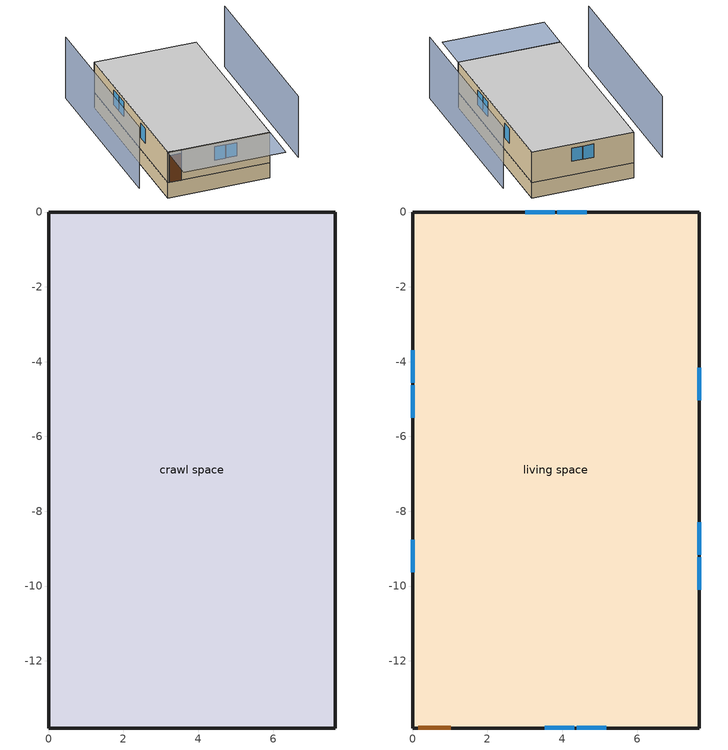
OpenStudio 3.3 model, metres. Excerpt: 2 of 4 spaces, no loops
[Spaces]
crawl space
 floor foundation (FloorFndGrndCS): 0,-13.8 0,0 7.66,0 7.66,-13.8 z-1.22
 wall foundation (WallFndGrndCS): 0,0 0,-13.8 7.66,-13.8 7.66,0 0,0 z-1.22:0
living space
 floor to crawl space (FloorCSInsFin Reversed): 0,-13.8 0,0 7.66,0 7.66,-13.8 z0
 wall outside (WallExtInsFin): 0,0 0,-13.8 0.13,-13.8 1.05,-13.8 7.66,-13.8 7.66,0 0,0 z0:2.44
 window (WindowConstruction): 3.53,-13.8 4.33,-13.8 / 4.39,-13.8 5.18,-13.8 / 4.66,0 3.86,0 / 3.8,0 3.01,0 z1.07:2.13; 0,-3.7 0,-4.57 / 0,-4.63 0,-5.5 / 0,-8.76 0,-9.63 / 7.66,-10.1 7.66,-9.23 / 7.66,-9.17 7.66,-8.3 / 7.66,-5.03 7.66,-4.16 z0.97:2.13
 door (Door): 0.15,-13.8 1.02,-13.8 z0:2.13
 ceiling adiabatic (SurfaceTypeRoofAdiabatic 1): 7.66,-13.8 7.66,0 0,0 0,-13.8 z2.44
shading: -2.13,0 -2.13,-13.8 / 9.8,-13.8 9.8,0 z0:4.88; 7.66,-5.03 7.66,-4.16 / 7.66,-9.17 7.66,-8.3 / 0,-4.63 0,-5.5 / 7.66,-10.1 7.66,-9.23 / 0,-8.76 0,-9.63 / 0,-3.7 0,-4.57 z0.97:2.13; 3.53,-13.8 4.33,-13.8 / 4.39,-13.8 5.18,-13.8 / 3.8,0 3.01,0 / 4.66,0 3.86,0 z1.07:2.13; 0,-16.84 7.66,-16.84 7.66,-13.8 0,-13.8 z2.44
[Building]
Building 1: North Axis {deg}=315; Standards Number of Stories=2; Standards Number of Above Ground Stories=2; Standards Building Type=multifamily; Standards Number of Living Units=2
[Site]
Denver-Aurora-Buckley AFB: Latitude {deg}=39.72; Longitude {deg}=-104.75; Time Zone {hr}=-7; Elevation {m}=1726; Terrain=Suburbs
[ClimateZones]
Climate Zone Institution Name 1=Building America; Climate Zone Document Year 1=0; Climate Zone Value 1=Mixed-Humid; Climate Zone Institution Name 2=ASHRAE; Climate Zone Document Name 2=ANSI/ASHRAE Standard 169; Climate Zone Document Year 2=2006; Climate Zone Institution Name 3=CEC; Climate Zone Document Name 3=California Climate Zone Descriptions; Climate Zone Document Year 3=1995
[Site:WaterMainsTemperature]
Calculation Method=Correlation; Annual Average Outdoor Air Temperature {C}=13.5949; Maximum Difference In Monthly Average Outdoor Air Temperatures {deltaC}=26.4646
[Site:GroundTemperature:Deep]
13.5949, 13.5949, 13.5949, 13.5949, 13.5949, 13.5949, 13.5949, 13.5949, 13.5949, 13.5949, 13.5949, 13.5949
[Material] Roughness=Rough
Name | Thickness {m} | Conductivity {W/m-K} | Density {kg/m3} | Specific Heat {J/kg-K} | Thermal Absorptance | Solar Absorptance | Visible Absorptance
Drywall 0.5 in. | 0.0127 | 0.160291 | 801 | 837.4 | 0.9 | 0.5 | 0.1
FloorFinStudAndAirFloor | 0.1397 | 0.557395 | 67.691 | 1210.98 | 0.9 | 0.5 | 0.9
Plywood 0.75 in. | 0.01905 | 0.115458 | 512.64 | 1214.23 | 0.82 | 0.3 | 0.3
Wood Floor | 0.015875 | 0.115458 | 544.68 | 1214.23
Floor Covering | 0.0127 | 0.0433444 | 54.468 | 1339.84 | 0.9 | 0.9
Vinyl, Light | 0.009525 | 0.089435 | 177.822 | 1046.75 | 0.9 | 0.3 | 0.3
WallSheathing | 0.0127 | 0.115458 | 512.64 | 1214.23 | 0.82 | 0.3 | 0.3
WallStudAndCavity | 0.0889 | 0.0602181 | 162.403 | 1178.92 | 0.9 | 0.3 | 0.9
WallStudAndCavity 1 | 0.0889 | 0.397942 | 83.0341 | 1211.67 | 0.82 | 0.3 | 0.3
res furniture material living space | 0.1524 | 0.115458 | 640.8 | 1214.23 | 0.9 | 0.6 | 0.1
Concrete 8.0 in. | 0.2032 | 1.803125 | 2242.8 | 837.4 | 0.9
Concrete 4.0 in. | 0.1016 | 1.803125 | 2242.8 | 837.4 | 0.9
FloorIns | 0.23495 | 0.0754732 | 106.365 | 1151.69 | 0.82 | 0.3 | 0.3
DoorMaterial | 0.04445 | 0.0612267 | 512.64 | 1214.23 | 0.82 | 0.3 | 0.3
[Construction]
SurfaceTypeRoofAdiabatic 1: Drywall 0.5 in., FloorFinStudAndAirFloor, Plywood 0.75 in., Wood Floor, Floor Covering
WallExtInsFin: Vinyl, Light, WallSheathing, WallStudAndCavity, Drywall 0.5 in.
WallIntFinUninsFin: WallStudAndCavity 1, Drywall 0.5 in.
res furniture construction living space: res furniture material living space
WallFndGrndCS: Concrete 8.0 in.
FloorFndGrndCS: Concrete 4.0 in.
FloorCSInsFin Reversed: Floor Covering, Wood Floor, Plywood 0.75 in., FloorIns
WindowConstruction: WindowMaterial
Door: DoorMaterial
[WindowMaterial:SimpleGlazingSystem]
WindowMaterial: U-Factor {W/m2-K}=4.31528; Solar Heat Gain Coefficient=0.67
[ThermalZone] Use Ideal Air Loads=No
living zone: Thermostat=living zone temperature setpoint
crawl zone: 
res ds res fur gas asys ret air zone; res ds res ac asys ret air zone: Volume {m3}=0.25
[Sizing:Zone] Zone Cooling Design Supply Air Temperature Input Method=SupplyAirTemperature; Zone Cooling Design Supply Air Temperature {C}=14; Zone Cooling Design Supply Air Temperature Difference {deltaC}=11.11; Zone Heating Design Supply Air Temperature Input Method=SupplyAirTemperature; Zone Heating Design Supply Air Temperature {C}=40; Zone Heating Design Supply Air Temperature Difference {deltaC}=11.11; Zone Cooling Design Supply Air Humidity Ratio {kg-H2O/kg-air}=0.0085; Zone Heating Design Supply Air Humidity Ratio {kg-H2O/kg-air}=0.008; Cooling Design Air Flow Method=DesignDay; Heating Design Air Flow Method=DesignDay; Account for Dedicated Outdoor Air System=No; Dedicated Outdoor Air System Control Strategy=NeutralSupplyAir; Dedicated Outdoor Air Low Setpoint Temperature for Design {C}=autosize; Dedicated Outdoor Air High Setpoint Temperature for Design {C}=autosize
crawl zone; res ds res fur gas asys ret air zone; res ds res ac asys ret air zone
[Space]
Name | Space Type | Thermal Zone | Building Unit
living space | Space Type 1 | living zone | unit 1
crawl space | Space Type 2 | crawl zone
res ds res fur gas asys ret air space |  | res ds res fur gas asys ret air zone
res ds res ac asys ret air space |  | res ds res ac asys ret air zone
[SpaceType]
Name | Standards Space Type
Space Type 1 | living
Space Type 2 | crawlspace
[BuildingUnit]
unit 1: Building Unit Type=Residential
[External:File]
schedules.csv: File=schedules.csv
[People:Definition]
res occupants|living space: Number of People Calculation Method=People; Number of People {people}=4; Fraction Radiant=0.319734; Sensible Heat Fraction=0.573; Carbon Dioxide Generation Rate {m3/s-W}=0; Enable ASHRAE 55 Comfort Warnings=No; Mean Radiant Temperature Calculation Type=ZoneAveraged
[People]
res occupants|living space: People Definition=res occupants|living space; Space or SpaceType=living space; Number of People Schedule=occupants; Activity Level Schedule=res occupants activity schedule; Multiplier=1
[InternalMass:Definition] Design Level Calculation Method=SurfaceArea
Name | Construction | Surface Area {m2}
living space Partition | WallIntFinUninsFin | 105.724
res furniture mass living space | res furniture construction living space | 42.2895
[InternalMass] Space or SpaceType=living space; Multiplier=1
Name | Internal Mass Definition
living space Partition | living space Partition
res furniture mass living space | res furniture mass living space
[Foundation:Kiva]
Foundation Kiva 1: Wall Height Above Grade {m}=0.2032; Wall Depth Below Slab {m}=0.2032
[Foundation:Kiva:Settings]
Soil Conductivity {W/m-K}=1.731; Soil Density {kg/m3}=1842.3; Soil Specific Heat {J/kg-K}=418.7; Ground Solar Absorptivity=0.9; Ground Thermal Absorptivity=0.9; Ground Surface Roughness {m}=0.03; Far-Field Width {m}=40; Deep-Ground Boundary Condition=ZeroFlux; Deep-Ground Depth {m}=40; Minimum Cell Dimension {m}=0.02; Maximum Cell Growth Coefficient=1.5; Simulation Timestep=Hourly
[SurfaceProperty:ExposedFoundationPerimeter]
Surface 7: Exposed Perimeter Calculation Method=TotalExposedPerimeter; Total Exposed Perimeter {m}=42.9178
[WaterUse:Equipment:Definition] Target Temperature Schedule=fixtures temperature schedule
Name | Peak Flow Rate {m3/s}
res shower | 2.73834e-05
res sink | 1.33371e-05
res bath | 6.15641e-05
res shower dist; res sink dist; res bath dist | 0
[WaterUse:Equipment] Space=living space
Name | Water Use Equipment Definition | Flow Rate Fraction Schedule
res shower | res shower | showers
res sink | res sink | sinks
res bath | res bath | baths
res shower dist | res shower dist | showers
res sink dist | res sink dist | sinks
res bath dist | res bath dist | baths
[OtherEquipment:Definition] Design Level Calculation Method=EquipmentLevel
Name | Design Level {W} | Fraction Latent | Fraction Radiant | Fraction Lost
res shower | 787.498 | 0.487233 | 0 | 0
res sink | 133.939 | 0.312335 | 0 | 0
res bath | 908.243 | 0 | 0 | 0
res hot water distribution | 2082.72 | 0 | 0 | 0
res ds res fur gas asys SupSLkToLvEq; res ds res fur gas asys SupLatLkToLvEq; res ds res fur gas asys SupDCnToLvEq; res ds res fur gas asys SupDCnToAhEq; res ds res fur gas asys RetDCnToPlEq; res ds res fur gas asys RetDCnToAhEquip; res ds res fur gas asys SupSLkToAhEq; res ds res fur gas asys SupLatLkToAhEq; res ds res fur gas asys RetSLkEq; res ds res fur gas asys RetLatLkEq; res ds res ac asys SupSLkToLvEq; res ds res ac asys SupLatLkToLvEq; res ds res ac asys SupDCnToLvEq; res ds res ac asys SupDCnToAhEq; res ds res ac asys RetDCnToPlEq; res ds res ac asys RetDCnToAhEquip; res ds res ac asys SupSLkToAhEq; res ds res ac asys SupLatLkToAhEq; res ds res ac asys RetSLkEq; res ds res ac asys RetLatLkEq | 0
[OtherEquipment]
Name | Other Equipment Definition | Space or SpaceType | Schedule | Fuel Type
res shower | res shower | living space | showers
res sink | res sink | living space | sinks
res bath | res bath | living space | baths
res hot water distribution | res hot water distribution | living space | showers
res ds res fur gas asys SupSLkToLvEq | res ds res fur gas asys SupSLkToLvEq | living space | Always On Discrete | None
res ds res fur gas asys SupLatLkToLvEq | res ds res fur gas asys SupLatLkToLvEq | living space | Always On Discrete | None
res ds res fur gas asys SupDCnToLvEq | res ds res fur gas asys SupDCnToLvEq | living space | Always On Discrete | None
res ds res fur gas asys SupDCnToAhEq | res ds res fur gas asys SupDCnToAhEq | crawl space | Always On Discrete | None
res ds res fur gas asys RetDCnToPlEq | res ds res fur gas asys RetDCnToPlEq | res ds res fur gas asys ret air space | Always On Discrete | None
res ds res fur gas asys RetDCnToAhEquip | res ds res fur gas asys RetDCnToAhEquip | crawl space | Always On Discrete | None
res ds res fur gas asys SupSLkToAhEq | res ds res fur gas asys SupSLkToAhEq | crawl space | Always On Discrete | None
res ds res fur gas asys SupLatLkToAhEq | res ds res fur gas asys SupLatLkToAhEq | crawl space | Always On Discrete | None
res ds res fur gas asys RetSLkEq | res ds res fur gas asys RetSLkEq | res ds res fur gas asys ret air space | Always On Discrete | None
res ds res fur gas asys RetLatLkEq | res ds res fur gas asys RetLatLkEq | res ds res fur gas asys ret air space | Always On Discrete | None
res ds res ac asys SupSLkToLvEq | res ds res ac asys SupSLkToLvEq | living space | Always On Discrete | None
res ds res ac asys SupLatLkToLvEq | res ds res ac asys SupLatLkToLvEq | living space | Always On Discrete | None
res ds res ac asys SupDCnToLvEq | res ds res ac asys SupDCnToLvEq | living space | Always On Discrete | None
res ds res ac asys SupDCnToAhEq | res ds res ac asys SupDCnToAhEq | crawl space | Always On Discrete | None
res ds res ac asys RetDCnToPlEq | res ds res ac asys RetDCnToPlEq | res ds res ac asys ret air space | Always On Discrete | None
res ds res ac asys RetDCnToAhEquip | res ds res ac asys RetDCnToAhEquip | crawl space | Always On Discrete | None
res ds res ac asys SupSLkToAhEq | res ds res ac asys SupSLkToAhEq | crawl space | Always On Discrete | None
res ds res ac asys SupLatLkToAhEq | res ds res ac asys SupLatLkToAhEq | crawl space | Always On Discrete | None
res ds res ac asys RetSLkEq | res ds res ac asys RetSLkEq | res ds res ac asys ret air space | Always On Discrete | None
res ds res ac asys RetLatLkEq | res ds res ac asys RetLatLkEq | res ds res ac asys ret air space | Always On Discrete | None
[EnergyManagementSystem:Sensor]
Name | Output Variable or Output Meter Index Key | Output Variable or Output Meter
res_shower_vol | res shower | Water Use Equipment Hot Water Volume
res_shower_mixsp | fixtures temperature schedule | Schedule Value
res_nv_pb_s |  | Site Outdoor Air Barometric Pressure
res_af_vw_s |  | Site Wind Speed
res_nv_wt_s |  | Site Outdoor Air Humidity Ratio
res_nv_1_nva_s | res nv_1 avail schedule | Schedule Value
res_nv_1_sp_s | res nv_1 temp schedule | Schedule Value
res_ds_res_fur_gas_asys_ah_mfr_s | Node 24 | System Node Mass Flow Rate
res_ds_res_fur_gas_asys_ah_vfr_s | Node 24 | System Node Current Density Volume Flow Rate
res_ds_res_fur_gas_asys_ah_tt_s | Node 24 | System Node Temperature
res_ds_res_fur_gas_asys_ra_t_s | Node 27 | System Node Temperature
res_ds_res_fur_gas_asys_ah_wt_s | Node 24 | System Node Humidity Ratio
res_ds_res_fur_gas_asys_ra_w_s | Node 27 | System Node Humidity Ratio
res_ds_res_fur_gas_asys_ah_t_s; res_ds_res_ac_asys_ah_t_s | crawl zone | Zone Air Temperature
res_ds_res_fur_gas_asys_ah_w_s; res_ds_res_ac_asys_ah_w_s | crawl zone | Zone Mean Air Humidity Ratio
res_ds_res_ac_asys_ah_mfr_s | Node 17 | System Node Mass Flow Rate
res_ds_res_ac_asys_ah_vfr_s | Node 17 | System Node Current Density Volume Flow Rate
res_ds_res_ac_asys_ah_tt_s | Node 17 | System Node Temperature
res_ds_res_ac_asys_ra_t_s | Node 20 | System Node Temperature
res_ds_res_ac_asys_ah_wt_s | Node 17 | System Node Humidity Ratio
res_ds_res_ac_asys_ra_w_s | Node 20 | System Node Humidity Ratio
res_infil_1_range_sch_s | res mv_1 range exhaust schedule | Schedule Value
res_infil_1_bath_sch_s | res mv_1 bath exhaust schedule | Schedule Value
res_infil_1_wh_sch_s | Always On Discrete | Schedule Value
[EnergyManagementSystem:Program]
res_shower_sag: If res_shower_vol > 0; Set ShowerTime=SystemTimeStep; Else; Set ShowerTime=0; EndIf; If (res_shower_vol > 0) && (res_shower_mixsp > res_shower_tout); Set ShowerSag=SystemTimeStep; Set ShowerE=res_shower_vol*4141170*(res_shower_mixsp-res_shower_tout); Else; Set ShowerSag=0; Set ShowerE=0; EndIf
res_nv_1_program: Set Tdiff = res_af_1_tin_s-res_af_1_tt_s; Set dT = (@Abs Tdiff); Set pt = (@RhFnTdbWPb res_af_1_tt_s res_nv_wt_s res_nv_pb_s); Set NVA = 3729.756882644244; Set Cs = 8.963020389461627e-05; Set Cw = 6.158219665777789e-05; Set MNV = 1.432203174297596; Set MHR = 0.0115; Set MRH = 0.7; Set temp1 = (res_nv_1_nva_s*NVA); Set SGNV = temp1*((((Cs*dT)+(Cw*(res_af_vw_s^2)))^0.5)/1000); If (res_nv_wt_s<MHR) && (pt<MRH) && (res_af_1_tin_s>res_nv_1_sp_s); Set temp2 = (res_af_1_tin_s-res_nv_1_sp_s); Set NVadj1 = temp2/(res_af_1_tin_s-res_af_1_tt_s); Set NVadj2 = (@Min NVadj1 1); Set NVadj3 = (@Max NVadj2 0); Set NVadj = SGNV*NVadj3; Set res_nv_1_flow_act = (@Min NVadj MNV); Else; Set res_nv_1_flow_act = 0; EndIf
res_ds_res_fur_gas_asys_program: Set res_ds_res_fur_gas_asys_AhMfr = res_ds_res_fur_gas_asys_ah_mfr_s; Set res_ds_res_fur_gas_asys_FanRtf = res_ds_res_fur_gas_asys_fan_rtf_s; Set res_ds_res_fur_gas_asys_AhVfr = res_ds_res_fur_gas_asys_ah_vfr_s; Set res_ds_res_fur_gas_asys_AhTt = res_ds_res_fur_gas_asys_ah_tt_s; Set res_ds_res_fur_gas_asys_AhWt = res_ds_res_fur_gas_asys_ah_wt_s; Set res_ds_res_fur_gas_asys_RaT = res_ds_res_fur_gas_asys_ra_t_s; Set res_ds_res_fur_gas_asys_RaW = res_ds_res_fur_gas_asys_ra_w_s; Set res_ds_res_fur_gas_asys_AhT = res_ds_res_fur_gas_asys_ah_t_s; Set res_ds_res_fur_gas_asys_AhW = res_ds_res_fur_gas_asys_ah_w_s; Run res_ds_res_fur_gas_asys_lk_subrout; Set res_ds_res_fur_gas_asys_SupSLkToLvEq_act = res_ds_res_fur_gas_asys_SupSLkToLv; Set res_ds_res_fur_gas_asys_SupLatLkToLvEq_act = res_ds_res_fur_gas_asys_SupLatLkToLv; Set res_ds_res_fur_gas_asys_SupDCnToLvEq_act = res_ds_res_fur_gas_asys_SupDCnToLv; Set res_ds_res_fur_gas_asys_SupDCnToAhEq_act = res_ds_res_fur_gas_asys_SupDCnToAh; Set res_ds_res_fur_gas_asys_SupSLkToAhEq_act = res_ds_res_fur_gas_asys_SupSLkToAh; Set res_ds_res_fur_gas_asys_SupLatLkToAhEq_act = res_ds_res_fur_gas_asys_SupLatLkToAh; Set res_ds_res_fur_gas_asys_RetSLkEq_act = res_ds_res_fur_gas_asys_RetSLk; Set res_ds_res_fur_gas_asys_RetLatLkEq_act = res_ds_res_fur_gas_asys_RetLatLk; Set res_ds_res_fur_gas_asys_RetDCnToPlEq_act = res_ds_res_fur_gas_asys_RetDCnToPl; Set res_ds_res_fur_gas_asys_RetDCnToAhEquip_act = res_ds_res_fur_gas_asys_RetDCnToAh; Set res_ds_res_fur_gas_asys_AhToLivMix_act = res_ds_res_fur_gas_asys_AhToLiv; Set res_ds_res_fur_gas_asys_LivToAhMix_act = res_ds_res_fur_gas_asys_LivToAh
res_ds_res_ac_asys_program: Set res_ds_res_ac_asys_AhMfr = res_ds_res_ac_asys_ah_mfr_s; Set res_ds_res_ac_asys_FanRtf = res_ds_res_ac_asys_fan_rtf_s; Set res_ds_res_ac_asys_AhVfr = res_ds_res_ac_asys_ah_vfr_s; Set res_ds_res_ac_asys_AhTt = res_ds_res_ac_asys_ah_tt_s; Set res_ds_res_ac_asys_AhWt = res_ds_res_ac_asys_ah_wt_s; Set res_ds_res_ac_asys_RaT = res_ds_res_ac_asys_ra_t_s; Set res_ds_res_ac_asys_RaW = res_ds_res_ac_asys_ra_w_s; Set res_ds_res_ac_asys_AhT = res_ds_res_ac_asys_ah_t_s; Set res_ds_res_ac_asys_AhW = res_ds_res_ac_asys_ah_w_s; Run res_ds_res_ac_asys_lk_subrout; Set res_ds_res_ac_asys_SupSLkToLvEq_act = res_ds_res_ac_asys_SupSLkToLv; Set res_ds_res_ac_asys_SupLatLkToLvEq_act = res_ds_res_ac_asys_SupLatLkToLv; Set res_ds_res_ac_asys_SupDCnToLvEq_act = res_ds_res_ac_asys_SupDCnToLv; Set res_ds_res_ac_asys_SupDCnToAhEq_act = res_ds_res_ac_asys_SupDCnToAh; Set res_ds_res_ac_asys_SupSLkToAhEq_act = res_ds_res_ac_asys_SupSLkToAh; Set res_ds_res_ac_asys_SupLatLkToAhEq_act = res_ds_res_ac_asys_SupLatLkToAh; Set res_ds_res_ac_asys_RetSLkEq_act = res_ds_res_ac_asys_RetSLk; Set res_ds_res_ac_asys_RetLatLkEq_act = res_ds_res_ac_asys_RetLatLk; Set res_ds_res_ac_asys_RetDCnToPlEq_act = res_ds_res_ac_asys_RetDCnToPl; Set res_ds_res_ac_asys_RetDCnToAhEquip_act = res_ds_res_ac_asys_RetDCnToAh; Set res_ds_res_ac_asys_AhToLivMix_act = res_ds_res_ac_asys_AhToLiv; Set res_ds_res_ac_asys_LivToAhMix_act = res_ds_res_ac_asys_LivToAh
res_infil_1_program: Set p_m = 0.14; Set p_s = 0.22; Set s_m = 270; Set s_s = 370; Set z_m = 9.99744; Set z_s = 2.4384; Set f_t = (((s_m/z_m)^p_m)*((z_s/s_s)^p_s)); Set Tdiff = res_af_1_tin_s-res_af_1_tt_s; Set dT = @Abs Tdiff; Set c = 0.1671; Set Cs = 0.0824; Set Cw = 0.1276; Set n = 0.65; Set sft = (f_t*0.7000000000000001); Set temp1 = ((c*Cw)*((sft*res_af_vw_s)^(2*n)))^2; Set Qn = (((c*Cs*(dT^n))^2)+temp1)^0.5; Set Tdiff = res_af_1_tin_s-res_af_1_tt_s; Set QWHV = res_infil_1_wh_sch_s*0.0; Set Qrange = res_infil_1_range_sch_s*0.0472; Set Qdryer = 0.0; Set Qbath = res_infil_1_bath_sch_s*0.0472; Set QductsOut = 0; Set QductsIn = 0; Set QductsOut = QductsOut+res_ds_res_fur_gas_asys_lk_ret_fan_equiv; Set QductsIn = QductsIn+res_ds_res_fur_gas_asys_lk_sup_fan_equiv; Set QductsOut = QductsOut+res_ds_res_ac_asys_lk_ret_fan_equiv; Set QductsIn = QductsIn+res_ds_res_ac_asys_lk_sup_fan_equiv; Set Qout = Qrange+Qbath+Qdryer+QductsOut; Set Qin = QWHV+QductsIn; Set faneff_wh = 1; Set res_infil_1_house_fan_act = (QWHV*300)/faneff_wh*0; Set faneff_sp = 0.4719474432000001; Set res_infil_1_range_fan_act = (Qrange*300)/faneff_sp; Set res_infil_1_bath_fan_act = (Qbath*300)/faneff_sp; Set Qfan = (@Max Qout Qin); If Qfan > 0; Set Qavg = ((Qout + Qin) / 2.0); If ((@Abs (Qout - Qavg)) / Qavg) <= 0.1; Set phi = 1; Else; Set phi = (Qn / (Qn + Qfan)); EndIf; Set Qinf_adj = phi * Qn; Else; Set Qinf_adj = Qn; EndIf; Set res_infil_1_flow_act = Qfan + Qinf_adj
[EnergyManagementSystem:ProgramCallingManager]
res shower sag: EndOfSystemTimestepAfterHVACReporting; res_shower_sag
res af_1 program calling manager: BeginTimestepBeforePredictor; res_infil_1_program; res_nv_1_program
res ds res fur gas asys program calling manager: EndOfSystemTimestepAfterHVACReporting; res_ds_res_fur_gas_asys_program
res ds res ac asys program calling manager: EndOfSystemTimestepAfterHVACReporting; res_ds_res_ac_asys_program
[EnergyManagementSystem:OutputVariable] Type of Data in Variable=Summed; Update Frequency=SystemTimestep; EMS Program or Subroutine=res_shower_sag
Name | EMS Variable | Units
Unmet Shower Energy|unit 1 | ShowerE | J
Unmet Shower Time|unit 1 | ShowerSag | hr
Shower Draw Time|unit 1 | ShowerTime | hr
[ThermostatSetpoint:DualSetpoint]
living zone temperature setpoint: Heating Setpoint Temperature Schedule=res heating setpoint; Cooling Setpoint Temperature Schedule=res cooling setpoint
[ElectricEquipment:Definition] Design Level Calculation Method=EquipmentLevel
Name | Design Level {W} | Fraction Latent | Fraction Radiant | Fraction Lost
res ceil fan | 18.0359 | 0 | 0.558 | 0
res refrig | 59.9898 | 0 | 0 | 0
res range electric | 970.147 | 0.3 | 0.24 | 0.3
res misc plug loads|living space | 261.67 | 0.021 | 0.558 | 0.049
res well pump | 104.038 | 0 | 0 | 1
res infil_1 house fan; res infil_1 range fan; res infil_1 bath fan | 0 | 0 | 0 | 1
[ElectricEquipment] Space or SpaceType=living space
Name | Electric Equipment Definition | Schedule
res ceil fan | res ceil fan | ceiling_fan
res refrig | res refrig | res refrig schedule
res range electric | res range electric | cooking_range
res misc plug loads|living space | res misc plug loads|living space | plug_loads
res well pump | res well pump | plug_loads_well_pump
res infil_1 house fan | res infil_1 house fan | Always On Discrete
res infil_1 range fan | res infil_1 range fan | Always On Discrete
res infil_1 bath fan | res infil_1 bath fan | Always On Discrete
[Lights:Definition]
res lighting interior living space: Design Level Calculation Method=LightingLevel; Lighting Level {W}=875.664; Fraction Radiant=0.6; Fraction Visible=0.2; Return Air Fraction=0
[Lights]
res lighting interior living space: Lights Definition=res lighting interior living space; Space or SpaceType=living space; Schedule=lighting_interior; Fraction Replaceable=1
[Exterior:Lights:Definition]
res lighting exterior: Design Level {W}=38.3645
[Exterior:Lights]
res lighting exterior: Exterior Lights Definition=res lighting exterior; Schedule=lighting_exterior
[SpaceInfiltration:DesignFlowRate] Schedule=Always On Discrete
Name | Space or SpaceType | Design Flow Rate Calculation Method | Air Changes per Hour {1/hr} | Constant Term Coefficient | Temperature Term Coefficient | Velocity Term Coefficient | Velocity Squared Term Coefficient | Design Flow Rate {m3/s}
res infil|crawl space | crawl space | AirChanges/Hour | 2 | 1 | 0 | 0 | 0
res nv_1 flow; res infil_1 flow | living space | Flow/Space |  |  |  |  |  | 0
[EnergyManagementSystem:Actuator]
Name | Actuated Component | Actuated Component Type | Actuated Component Control Type
res_nv_1_flow_act | res nv_1 flow | Zone Infiltration | Air Exchange Flow Rate
res_ds_res_fur_gas_asys_SupSLkToLvEq_act | res ds res fur gas asys SupSLkToLvEq | OtherEquipment | Power Level
res_ds_res_fur_gas_asys_SupLatLkToLvEq_act | res ds res fur gas asys SupLatLkToLvEq | OtherEquipment | Power Level
res_ds_res_fur_gas_asys_SupDCnToLvEq_act | res ds res fur gas asys SupDCnToLvEq | OtherEquipment | Power Level
res_ds_res_fur_gas_asys_SupDCnToAhEq_act | res ds res fur gas asys SupDCnToAhEq | OtherEquipment | Power Level
res_ds_res_fur_gas_asys_RetDCnToPlEq_act | res ds res fur gas asys RetDCnToPlEq | OtherEquipment | Power Level
res_ds_res_fur_gas_asys_RetDCnToAhEquip_act | res ds res fur gas asys RetDCnToAhEquip | OtherEquipment | Power Level
res_ds_res_fur_gas_asys_SupSLkToAhEq_act | res ds res fur gas asys SupSLkToAhEq | OtherEquipment | Power Level
res_ds_res_fur_gas_asys_SupLatLkToAhEq_act | res ds res fur gas asys SupLatLkToAhEq | OtherEquipment | Power Level
res_ds_res_fur_gas_asys_RetSLkEq_act | res ds res fur gas asys RetSLkEq | OtherEquipment | Power Level
res_ds_res_fur_gas_asys_RetLatLkEq_act | res ds res fur gas asys RetLatLkEq | OtherEquipment | Power Level
res_ds_res_fur_gas_asys_AhToLivMix_act | res ds res fur gas asys AhToLivMix | ZoneMixing | Air Exchange Flow Rate
res_ds_res_fur_gas_asys_LivToAhMix_act | res ds res fur gas asys LivToAhMix | ZoneMixing | Air Exchange Flow Rate
res_ds_res_ac_asys_SupSLkToLvEq_act | res ds res ac asys SupSLkToLvEq | OtherEquipment | Power Level
res_ds_res_ac_asys_SupLatLkToLvEq_act | res ds res ac asys SupLatLkToLvEq | OtherEquipment | Power Level
res_ds_res_ac_asys_SupDCnToLvEq_act | res ds res ac asys SupDCnToLvEq | OtherEquipment | Power Level
res_ds_res_ac_asys_SupDCnToAhEq_act | res ds res ac asys SupDCnToAhEq | OtherEquipment | Power Level
res_ds_res_ac_asys_RetDCnToPlEq_act | res ds res ac asys RetDCnToPlEq | OtherEquipment | Power Level
res_ds_res_ac_asys_RetDCnToAhEquip_act | res ds res ac asys RetDCnToAhEquip | OtherEquipment | Power Level
res_ds_res_ac_asys_SupSLkToAhEq_act | res ds res ac asys SupSLkToAhEq | OtherEquipment | Power Level
res_ds_res_ac_asys_SupLatLkToAhEq_act | res ds res ac asys SupLatLkToAhEq | OtherEquipment | Power Level
res_ds_res_ac_asys_RetSLkEq_act | res ds res ac asys RetSLkEq | OtherEquipment | Power Level
res_ds_res_ac_asys_RetLatLkEq_act | res ds res ac asys RetLatLkEq | OtherEquipment | Power Level
res_ds_res_ac_asys_AhToLivMix_act | res ds res ac asys AhToLivMix | ZoneMixing | Air Exchange Flow Rate
res_ds_res_ac_asys_LivToAhMix_act | res ds res ac asys LivToAhMix | ZoneMixing | Air Exchange Flow Rate
res_infil_1_house_fan_act | res infil_1 house fan | ElectricEquipment | Electricity Rate
res_infil_1_range_fan_act | res infil_1 range fan | ElectricEquipment | Electricity Rate
res_infil_1_bath_fan_act | res infil_1 bath fan | ElectricEquipment | Electricity Rate
res_infil_1_flow_act | res infil_1 flow | Zone Infiltration | Air Exchange Flow Rate
[AirLoopHVAC:ReturnPlenum]
Name | ThermalZone
res fur gas asys return plenum | res ds res fur gas asys ret air zone
res ac asys return plenum | res ds res ac asys ret air zone
[ZoneMixing] Schedule=Always On Continuous; Design Flow Rate Calculation Method=Flow/Zone; Design Flow Rate {m3/s}=0
Name | Zone | Source Zone
res ds res fur gas asys AhToLivMix; res ds res ac asys AhToLivMix | living zone | crawl zone
res ds res fur gas asys LivToAhMix; res ds res ac asys LivToAhMix | crawl zone | living zone
[EnergyManagementSystem:Subroutine]
res_ds_res_fur_gas_asys_lk_subrout: Set f_sup = 0.19990009990009988; Set f_ret = 0.10009990009990012; Set f_OA = 0.09980019980019976; Set oafrate = f_OA * res_ds_res_fur_gas_asys_AhVfr; Set suplkfrate = f_sup * res_ds_res_fur_gas_asys_AhVfr; Set retlkfrate = f_ret * res_ds_res_fur_gas_asys_AhVfr; Set res_ds_res_fur_gas_asys_AhToLiv = (@Abs (suplkfrate-retlkfrate-oafrate)); Set res_ds_res_fur_gas_asys_LivToAh = 0; Set res_ds_res_fur_gas_asys_lk_sup_fan_equiv = 0; Set res_ds_res_fur_gas_asys_lk_ret_fan_equiv = oafrate; If res_ds_res_fur_gas_asys_AhMfr>0; Set h_SA=(@HFnTdbW res_ds_res_fur_gas_asys_AhTt res_ds_res_fur_gas_asys_AhWt); Set h_AHZ=(@HFnTdbW res_ds_res_fur_gas_asys_AhT res_ds_res_fur_gas_asys_AhW); Set h_RA=(@HFnTdbW res_ds_res_fur_gas_asys_RaT res_ds_res_fur_gas_asys_RaW); Set h_fg=(@HfgAirFnWTdb res_ds_res_fur_gas_asys_AhWt res_ds_res_fur_gas_asys_AhTt); Set SALkQtot=f_sup*res_ds_res_fur_gas_asys_AhMfr*(h_RA-h_SA); Set temp1=h_fg*(res_ds_res_fur_gas_asys_RaW-res_ds_res_fur_gas_asys_AhWt); Set res_ds_res_fur_gas_asys_SupLatLkToLv = f_sup*res_ds_res_fur_gas_asys_AhMfr*temp1; Set res_ds_res_fur_gas_asys_SupSLkToLv = SALkQtot-res_ds_res_fur_gas_asys_SupLatLkToLv; Set eTm=(res_ds_res_fur_gas_asys_FanRtf/(res_ds_res_fur_gas_asys_AhMfr*1006.0))*95.341; Set eTm=0-eTm; Set temp4=res_ds_res_fur_gas_asys_AhT; Set tsup=temp4+((res_ds_res_fur_gas_asys_AhTt-res_ds_res_fur_gas_asys_AhT)*(@Exp eTm)); Set temp5=tsup-res_ds_res_fur_gas_asys_AhTt; Set res_ds_res_fur_gas_asys_SupDCnToLv = res_ds_res_fur_gas_asys_AhMfr*1006.0*temp5; Set res_ds_res_fur_gas_asys_SupDCnToAh = 0-res_ds_res_fur_gas_asys_SupDCnToLv; Set eTm=(res_ds_res_fur_gas_asys_FanRtf/(res_ds_res_fur_gas_asys_AhMfr*1006.0))*17.656; Set eTm=0-eTm; Set temp6=res_ds_res_fur_gas_asys_AhT; Set tret=temp6+((res_ds_res_fur_gas_asys_RaT-res_ds_res_fur_gas_asys_AhT)*(@Exp eTm)); Set temp7=tret-res_ds_res_fur_gas_asys_RaT; Set res_ds_res_fur_gas_asys_RetDCnToPl=res_ds_res_fur_gas_asys_AhMfr*1006.0*temp7; Set res_ds_res_fur_gas_asys_RetDCnToAh=0-res_ds_res_fur_gas_asys_RetDCnToPl; Set res_ds_res_fur_gas_asys_RetLatLk=0; Set temp2=(res_ds_res_fur_gas_asys_AhT-res_ds_res_fur_gas_asys_RaT); Set res_ds_res_fur_gas_asys_RetSLk=f_ret*res_ds_res_fur_gas_asys_AhMfr*1006.0*temp2; Set QtLkToAHZn=f_sup*res_ds_res_fur_gas_asys_AhMfr*(h_SA-h_AHZ); Set temp3=(res_ds_res_fur_gas_asys_AhWt-res_ds_res_fur_gas_asys_AhW); Set res_ds_res_fur_gas_asys_SupLatLkToAh=f_sup*res_ds_res_fur_gas_asys_AhMfr*h_fg; Set res_ds_res_fur_gas_asys_SupLatLkToAh=res_ds_res_fur_gas_asys_SupLatLkToAh*temp3; Set res_ds_res_fur_gas_asys_SupSLkToAh=QtLkToAHZn-res_ds_res_fur_gas_asys_SupLatLkToAh; Else; Set res_ds_res_fur_gas_asys_SupLatLkToLv=0; Set res_ds_res_fur_gas_asys_SupSLkToLv=0; Set res_ds_res_fur_gas_asys_SupDCnToLv=0; Set res_ds_res_fur_gas_asys_SupDCnToAh=0; Set res_ds_res_fur_gas_asys_RetDCnToPl=0; Set res_ds_res_fur_gas_asys_RetDCnToAh=0; Set res_ds_res_fur_gas_asys_RetLatLk=0; Set res_ds_res_fur_gas_asys_RetSLk=0; Set res_ds_res_fur_gas_asys_SupLatLkToAh=0; Set res_ds_res_fur_gas_asys_SupSLkToAh=0; EndIf
res_ds_res_ac_asys_lk_subrout: Set f_sup = 0.19990009990009988; Set f_ret = 0.10009990009990012; Set f_OA = 0.09980019980019976; Set oafrate = f_OA * res_ds_res_ac_asys_AhVfr; Set suplkfrate = f_sup * res_ds_res_ac_asys_AhVfr; Set retlkfrate = f_ret * res_ds_res_ac_asys_AhVfr; Set res_ds_res_ac_asys_AhToLiv = (@Abs (suplkfrate-retlkfrate-oafrate)); Set res_ds_res_ac_asys_LivToAh = 0; Set res_ds_res_ac_asys_lk_sup_fan_equiv = 0; Set res_ds_res_ac_asys_lk_ret_fan_equiv = oafrate; If res_ds_res_ac_asys_AhMfr>0; Set h_SA=(@HFnTdbW res_ds_res_ac_asys_AhTt res_ds_res_ac_asys_AhWt); Set h_AHZ=(@HFnTdbW res_ds_res_ac_asys_AhT res_ds_res_ac_asys_AhW); Set h_RA=(@HFnTdbW res_ds_res_ac_asys_RaT res_ds_res_ac_asys_RaW); Set h_fg=(@HfgAirFnWTdb res_ds_res_ac_asys_AhWt res_ds_res_ac_asys_AhTt); Set SALkQtot=f_sup*res_ds_res_ac_asys_AhMfr*(h_RA-h_SA); Set temp1=h_fg*(res_ds_res_ac_asys_RaW-res_ds_res_ac_asys_AhWt); Set res_ds_res_ac_asys_SupLatLkToLv = f_sup*res_ds_res_ac_asys_AhMfr*temp1; Set res_ds_res_ac_asys_SupSLkToLv = SALkQtot-res_ds_res_ac_asys_SupLatLkToLv; Set eTm=(res_ds_res_ac_asys_FanRtf/(res_ds_res_ac_asys_AhMfr*1006.0))*95.341; Set eTm=0-eTm; Set temp4=res_ds_res_ac_asys_AhT; Set tsup=temp4+((res_ds_res_ac_asys_AhTt-res_ds_res_ac_asys_AhT)*(@Exp eTm)); Set temp5=tsup-res_ds_res_ac_asys_AhTt; Set res_ds_res_ac_asys_SupDCnToLv = res_ds_res_ac_asys_AhMfr*1006.0*temp5; Set res_ds_res_ac_asys_SupDCnToAh = 0-res_ds_res_ac_asys_SupDCnToLv; Set eTm=(res_ds_res_ac_asys_FanRtf/(res_ds_res_ac_asys_AhMfr*1006.0))*17.656; Set eTm=0-eTm; Set temp6=res_ds_res_ac_asys_AhT; Set tret=temp6+((res_ds_res_ac_asys_RaT-res_ds_res_ac_asys_AhT)*(@Exp eTm)); Set temp7=tret-res_ds_res_ac_asys_RaT; Set res_ds_res_ac_asys_RetDCnToPl=res_ds_res_ac_asys_AhMfr*1006.0*temp7; Set res_ds_res_ac_asys_RetDCnToAh=0-res_ds_res_ac_asys_RetDCnToPl; Set res_ds_res_ac_asys_RetLatLk=0; Set temp2=(res_ds_res_ac_asys_AhT-res_ds_res_ac_asys_RaT); Set res_ds_res_ac_asys_RetSLk=f_ret*res_ds_res_ac_asys_AhMfr*1006.0*temp2; Set QtLkToAHZn=f_sup*res_ds_res_ac_asys_AhMfr*(h_SA-h_AHZ); Set temp3=(res_ds_res_ac_asys_AhWt-res_ds_res_ac_asys_AhW); Set res_ds_res_ac_asys_SupLatLkToAh=f_sup*res_ds_res_ac_asys_AhMfr*h_fg; Set res_ds_res_ac_asys_SupLatLkToAh=res_ds_res_ac_asys_SupLatLkToAh*temp3; Set res_ds_res_ac_asys_SupSLkToAh=QtLkToAHZn-res_ds_res_ac_asys_SupLatLkToAh; Else; Set res_ds_res_ac_asys_SupLatLkToLv=0; Set res_ds_res_ac_asys_SupSLkToLv=0; Set res_ds_res_ac_asys_SupDCnToLv=0; Set res_ds_res_ac_asys_SupDCnToAh=0; Set res_ds_res_ac_asys_RetDCnToPl=0; Set res_ds_res_ac_asys_RetDCnToAh=0; Set res_ds_res_ac_asys_RetLatLk=0; Set res_ds_res_ac_asys_RetSLk=0; Set res_ds_res_ac_asys_SupLatLkToAh=0; Set res_ds_res_ac_asys_SupSLkToAh=0; EndIf
[Schedule:File] External File=schedules.csv; Rows to Skip at Top=1; Number of Hours of Data=8760; Minutes per Item=15
Name | Column Number
occupants | 1
showers | 14
sinks | 15
baths | 13
ceiling_fan | 16
cooking_range | 6
lighting_interior | 2
lighting_exterior | 3
plug_loads | 17
plug_loads_well_pump | 19
[Schedule:Constant]
Name | Value
res occupants activity schedule | 112.539
fixtures temperature schedule | 43.3333
Always On Discrete; Always On Continuous | 1
[Schedule:Ruleset]
Name | Default Day Schedule | Summer Design Day Schedule | Winter Design Day Schedule
res heating setpoint | Schedule Day 6 | res heating setpoint summer design | res heating setpoint winter design
res cooling setpoint | Schedule Day 7 | res cooling setpoint summer design | res cooling setpoint winter design
res refrig schedule | Schedule Day 8 | res refrig schedule summer design | res refrig schedule winter design
res nv_1 temp schedule | Schedule Day 13
res nv_1 avail schedule | Schedule Day 14
res mv_1 range exhaust schedule | Schedule Day 17 | res mv_1 range exhaust schedule summer design | res mv_1 range exhaust schedule winter design
res mv_1 bath exhaust schedule | Schedule Day 18 | res mv_1 bath exhaust schedule summer design | res mv_1 bath exhaust schedule winter design
[Schedule:Day]
Schedule Day 6; Schedule Day 7; Schedule Day 8; res refrig schedule winter design; Schedule Day 13; Schedule Day 14; Schedule Day 17; res mv_1 range exhaust schedule winter design; Schedule Day 18; res mv_1 bath exhaust schedule winter design: 24, 0, 0
res heating setpoint allday1; res heating setpoint allday2; res heating setpoint allday3; res heating setpoint allday4; res heating setpoint allday5; res heating setpoint allday6; res heating setpoint allday7; res heating setpoint allday8; res heating setpoint allday9; res heating setpoint allday10; res heating setpoint allday11; res heating setpoint allday12: 6, 0, 22.2222, 21, 0, 23.8889, 24, 0, 22.2222
res heating setpoint winter design; res cooling setpoint winter design: 24, 0, 21.1111
res heating setpoint summer design; res cooling setpoint summer design: 24, 0, 23.8889
res cooling setpoint allday1; res cooling setpoint allday2; res cooling setpoint allday3; res cooling setpoint allday4; res cooling setpoint allday5; res cooling setpoint allday10; res cooling setpoint allday11; res cooling setpoint allday12: 6, 0, 23.8889, 21, 0, 23.8889, 24, 0, 23.8889
res cooling setpoint allday6; res cooling setpoint allday7; res cooling setpoint allday8; res cooling setpoint allday9: 1, 0, 23.8889, 2, 0, 23.8889, 3, 0, 23.8889, 4, 0, 23.8889, 5, 0, 23.8889, 6, 0, 23.8889, 7, 0, 23.8889, 8, 0, 23.8889, 9, 0, 23.8889, 10, 0, 23.8889, 11, 0, 23.8889, 12, 0, 23.8889, 13, 0, 23.8889, 14, 0, 23.8889, 15, 0, 23.8889, 16, 0, 23.8889, 17, 0, 23.8889, 18, 0, 23.8889, 19, 0, 23.8889, 20, 0, 23.8889, 21, 0, 23.8889, 22, 0, 23.8889, 23, 0, 23.8889, 24, 0, 23.8889
res refrig schedule allday1; res refrig schedule allday12: 1, 0, 0.610949, 2, 0, 0.595675, 3, 0, 0.580401, 4, 0, 0.565128, 6, 0, 0.549854, 7, 0, 0.580401, 8, 0, 0.610949, 10, 0, 0.626223, 12, 0, 0.610949, 15, 0, 0.641496, 16, 0, 0.626223, 17, 0, 0.672044, 18, 0, 0.733139, 19, 0, 0.763686, 20, 0, 0.733139, 21, 0, 0.717865, 22, 0, 0.702591, 23, 0, 0.672044, 24, 0, 0.626223
res refrig schedule allday2: 1, 0, 0.609489, 2, 0, 0.594252, 3, 0, 0.579015, 4, 0, 0.563777, 6, 0, 0.54854, 7, 0, 0.579015, 8, 0, 0.609489, 10, 0, 0.624726, 12, 0, 0.609489, 15, 0, 0.639964, 16, 0, 0.624726, 17, 0, 0.670438, 18, 0, 0.731387, 19, 0, 0.761861, 20, 0, 0.731387, 21, 0, 0.71615, 22, 0, 0.700912, 23, 0, 0.670438, 24, 0, 0.624726
res refrig schedule allday3; res refrig schedule allday4; res refrig schedule allday5: 1, 0, 0.791241, 2, 0, 0.77146, 3, 0, 0.751679, 4, 0, 0.731898, 6, 0, 0.712117, 7, 0, 0.751679, 8, 0, 0.791241, 10, 0, 0.811022, 12, 0, 0.791241, 15, 0, 0.830803, 16, 0, 0.811022, 17, 0, 0.870365, 18, 0, 0.949489, 19, 0, 0.989051, 20, 0, 0.949489, 21, 0, 0.929708, 22, 0, 0.909927, 23, 0, 0.870365, 24, 0, 0.811022
res refrig schedule allday6; res refrig schedule allday7; res refrig schedule allday8; res refrig schedule allday9: 1, 0, 0.8, 2, 0, 0.78, 3, 0, 0.76, 4, 0, 0.74, 6, 0, 0.72, 7, 0, 0.76, 8, 0, 0.8, 10, 0, 0.82, 12, 0, 0.8, 15, 0, 0.84, 16, 0, 0.82, 17, 0, 0.88, 18, 0, 0.96, 19, 0, 1, 20, 0, 0.96, 21, 0, 0.94, 22, 0, 0.92, 23, 0, 0.88, 24, 0, 0.82
res refrig schedule allday10: 1, 0, 0.679562, 2, 0, 0.662573, 3, 0, 0.645584, 4, 0, 0.628595, 6, 0, 0.611606, 7, 0, 0.645584, 8, 0, 0.679562, 10, 0, 0.696551, 12, 0, 0.679562, 15, 0, 0.71354, 16, 0, 0.696551, 17, 0, 0.747518, 18, 0, 0.815474, 19, 0, 0.849453, 20, 0, 0.815474, 21, 0, 0.798485, 22, 0, 0.781496, 23, 0, 0.747518, 24, 0, 0.696551
res refrig schedule allday11: 1, 0, 0.675182, 2, 0, 0.658303, 3, 0, 0.641423, 4, 0, 0.624544, 6, 0, 0.607664, 7, 0, 0.641423, 8, 0, 0.675182, 10, 0, 0.692062, 12, 0, 0.675182, 15, 0, 0.708942, 16, 0, 0.692062, 17, 0, 0.742701, 18, 0, 0.810219, 19, 0, 0.843978, 20, 0, 0.810219, 21, 0, 0.793339, 22, 0, 0.77646, 23, 0, 0.742701, 24, 0, 0.692062
res refrig schedule summer design; res mv_1 range exhaust schedule summer design; res mv_1 bath exhaust schedule summer design: 24, 0, 1
res nv_1 temp schedule allday1; res nv_1 temp schedule allday2; res nv_1 temp schedule allday3; res nv_1 temp schedule allday4; res nv_1 temp schedule allday11; res nv_1 temp schedule allday12: 24, 0, 23.3333
res nv_1 temp schedule allday5; res nv_1 temp schedule allday6; res nv_1 temp schedule allday10: 24, 0, 24.4444
res nv_1 temp schedule allday7; res nv_1 temp schedule allday8; res nv_1 temp schedule allday9: 6, 0, 22.7778, 21, 0, 24.4444, 24, 0, 22.7778
res nv_1 availability schedule allday1 on; res nv_1 availability schedule allday1 on 1; res nv_1 availability schedule allday1 on 2; res nv_1 availability schedule allday1 on 3; res nv_1 availability schedule allday1 on 4; res nv_1 availability schedule allday1 on 5; res nv_1 availability schedule allday1 on 6; res nv_1 availability schedule allday1 on 7; res nv_1 availability schedule allday1 on 8; res nv_1 availability schedule allday1 on 9; res nv_1 availability schedule allday1 on 10; res nv_1 availability schedule allday1 on 11: 1, 0, 1, 2, 0, 1, 3, 0, 1, 4, 0, 1, 5, 0, 1, 6, 0, 1, 7, 0, 1, 8, 0, 1, 9, 0, 1, 10, 0, 1, 11, 0, 1, 12, 0, 1, 13, 0, 1, 14, 0, 1, 15, 0, 1, 16, 0, 1, 17, 0, 1, 18, 0, 1, 19, 0, 1, 20, 0, 1, 21, 0, 1, 22, 0, 1, 23, 0, 1, 24, 0, 1
res mv_1 range exhaust schedule allday1; res mv_1 range exhaust schedule allday2; res mv_1 range exhaust schedule allday3; res mv_1 range exhaust schedule allday4; res mv_1 range exhaust schedule allday5; res mv_1 range exhaust schedule allday6; res mv_1 range exhaust schedule allday7; res mv_1 range exhaust schedule allday8; res mv_1 range exhaust schedule allday9; res mv_1 range exhaust schedule allday10; res mv_1 range exhaust schedule allday11; res mv_1 range exhaust schedule allday12: 17, 0, 0, 18, 0, 1, 24, 0, 0
res mv_1 bath exhaust schedule allday1; res mv_1 bath exhaust schedule allday2; res mv_1 bath exhaust schedule allday3; res mv_1 bath exhaust schedule allday4; res mv_1 bath exhaust schedule allday5; res mv_1 bath exhaust schedule allday6; res mv_1 bath exhaust schedule allday7; res mv_1 bath exhaust schedule allday8; res mv_1 bath exhaust schedule allday9; res mv_1 bath exhaust schedule allday10; res mv_1 bath exhaust schedule allday11; res mv_1 bath exhaust schedule allday12: 21, 0, 0, 22, 0, 1, 24, 0, 0
[Schedule:Rule] Apply Monday=Yes; Apply Wednesday=Yes; Apply Friday=Yes; Date Specification Type=DateRange; Start Day=1
Name | Schedule Ruleset | Rule Order | Day Schedule | Apply Sunday | Apply Tuesday | Apply Thursday | Apply Saturday | Start Month | End Month | End Day
res heating setpoint allday rule1 | res heating setpoint | 11 | res heating setpoint allday1 | Yes | Yes | Yes | Yes | 1 | 1 | 31
res heating setpoint allday rule2 | res heating setpoint | 10 | res heating setpoint allday2 | Yes | Yes | Yes | Yes | 2 | 2 | 28
res heating setpoint allday rule3 | res heating setpoint | 9 | res heating setpoint allday3 | Yes | Yes | Yes | Yes | 3 | 3 | 31
res heating setpoint allday rule4 | res heating setpoint | 8 | res heating setpoint allday4 | Yes | Yes | Yes | Yes | 4 | 4 | 30
res heating setpoint allday rule5 | res heating setpoint | 7 | res heating setpoint allday5 | Yes | Yes | Yes | Yes | 5 | 5 | 31
res heating setpoint allday rule6 | res heating setpoint | 6 | res heating setpoint allday6 | Yes | Yes | Yes | Yes | 6 | 6 | 30
res heating setpoint allday rule7 | res heating setpoint | 5 | res heating setpoint allday7 | Yes | Yes | Yes | Yes | 7 | 7 | 31
res heating setpoint allday rule8 | res heating setpoint | 4 | res heating setpoint allday8 | Yes | Yes | Yes | Yes | 8 | 8 | 31
res heating setpoint allday rule9 | res heating setpoint | 3 | res heating setpoint allday9 | Yes | Yes | Yes | Yes | 9 | 9 | 30
res heating setpoint allday rule10 | res heating setpoint | 2 | res heating setpoint allday10 | Yes | Yes | Yes | Yes | 10 | 10 | 31
res heating setpoint allday rule11 | res heating setpoint | 1 | res heating setpoint allday11 | Yes | Yes | Yes | Yes | 11 | 11 | 30
res heating setpoint allday rule12 | res heating setpoint | 0 | res heating setpoint allday12 | Yes | Yes | Yes | Yes | 12 | 12 | 31
res cooling setpoint allday rule1 | res cooling setpoint | 11 | res cooling setpoint allday1 | Yes | Yes | Yes | Yes | 1 | 1 | 31
res cooling setpoint allday rule2 | res cooling setpoint | 10 | res cooling setpoint allday2 | Yes | Yes | Yes | Yes | 2 | 2 | 28
res cooling setpoint allday rule3 | res cooling setpoint | 9 | res cooling setpoint allday3 | Yes | Yes | Yes | Yes | 3 | 3 | 31
res cooling setpoint allday rule4 | res cooling setpoint | 8 | res cooling setpoint allday4 | Yes | Yes | Yes | Yes | 4 | 4 | 30
res cooling setpoint allday rule5 | res cooling setpoint | 7 | res cooling setpoint allday5 | Yes | Yes | Yes | Yes | 5 | 5 | 31
res cooling setpoint allday rule6 | res cooling setpoint | 6 | res cooling setpoint allday6 | Yes | Yes | Yes | Yes | 6 | 6 | 30
res cooling setpoint allday rule7 | res cooling setpoint | 5 | res cooling setpoint allday7 | Yes | Yes | Yes | Yes | 7 | 7 | 31
res cooling setpoint allday rule8 | res cooling setpoint | 4 | res cooling setpoint allday8 | Yes | Yes | Yes | Yes | 8 | 8 | 31
res cooling setpoint allday rule9 | res cooling setpoint | 3 | res cooling setpoint allday9 | Yes | Yes | Yes | Yes | 9 | 9 | 30
res cooling setpoint allday rule10 | res cooling setpoint | 2 | res cooling setpoint allday10 | Yes | Yes | Yes | Yes | 10 | 10 | 31
res cooling setpoint allday rule11 | res cooling setpoint | 1 | res cooling setpoint allday11 | Yes | Yes | Yes | Yes | 11 | 11 | 30
res cooling setpoint allday rule12 | res cooling setpoint | 0 | res cooling setpoint allday12 | Yes | Yes | Yes | Yes | 12 | 12 | 31
res refrig schedule allday rule1 | res refrig schedule | 11 | res refrig schedule allday1 | Yes | Yes | Yes | Yes | 1 | 1 | 31
res refrig schedule allday rule2 | res refrig schedule | 10 | res refrig schedule allday2 | Yes | Yes | Yes | Yes | 2 | 2 | 28
res refrig schedule allday rule3 | res refrig schedule | 9 | res refrig schedule allday3 | Yes | Yes | Yes | Yes | 3 | 3 | 31
res refrig schedule allday rule4 | res refrig schedule | 8 | res refrig schedule allday4 | Yes | Yes | Yes | Yes | 4 | 4 | 30
res refrig schedule allday rule5 | res refrig schedule | 7 | res refrig schedule allday5 | Yes | Yes | Yes | Yes | 5 | 5 | 31
res refrig schedule allday rule6 | res refrig schedule | 6 | res refrig schedule allday6 | Yes | Yes | Yes | Yes | 6 | 6 | 30
res refrig schedule allday rule7 | res refrig schedule | 5 | res refrig schedule allday7 | Yes | Yes | Yes | Yes | 7 | 7 | 31
res refrig schedule allday rule8 | res refrig schedule | 4 | res refrig schedule allday8 | Yes | Yes | Yes | Yes | 8 | 8 | 31
res refrig schedule allday rule9 | res refrig schedule | 3 | res refrig schedule allday9 | Yes | Yes | Yes | Yes | 9 | 9 | 30
res refrig schedule allday rule10 | res refrig schedule | 2 | res refrig schedule allday10 | Yes | Yes | Yes | Yes | 10 | 10 | 31
res refrig schedule allday rule11 | res refrig schedule | 1 | res refrig schedule allday11 | Yes | Yes | Yes | Yes | 11 | 11 | 30
res refrig schedule allday rule12 | res refrig schedule | 0 | res refrig schedule allday12 | Yes | Yes | Yes | Yes | 12 | 12 | 31
res nv_1 temp schedule allday rule1 | res nv_1 temp schedule | 11 | res nv_1 temp schedule allday1 | Yes | Yes | Yes | Yes | 1 | 1 | 31
res nv_1 temp schedule allday rule2 | res nv_1 temp schedule | 10 | res nv_1 temp schedule allday2 | Yes | Yes | Yes | Yes | 2 | 2 | 28
res nv_1 temp schedule allday rule3 | res nv_1 temp schedule | 9 | res nv_1 temp schedule allday3 | Yes | Yes | Yes | Yes | 3 | 3 | 31
res nv_1 temp schedule allday rule4 | res nv_1 temp schedule | 8 | res nv_1 temp schedule allday4 | Yes | Yes | Yes | Yes | 4 | 4 | 30
res nv_1 temp schedule allday rule5 | res nv_1 temp schedule | 7 | res nv_1 temp schedule allday5 | Yes | Yes | Yes | Yes | 5 | 5 | 31
res nv_1 temp schedule allday rule6 | res nv_1 temp schedule | 6 | res nv_1 temp schedule allday6 | Yes | Yes | Yes | Yes | 6 | 6 | 30
res nv_1 temp schedule allday rule7 | res nv_1 temp schedule | 5 | res nv_1 temp schedule allday7 | Yes | Yes | Yes | Yes | 7 | 7 | 31
res nv_1 temp schedule allday rule8 | res nv_1 temp schedule | 4 | res nv_1 temp schedule allday8 | Yes | Yes | Yes | Yes | 8 | 8 | 31
res nv_1 temp schedule allday rule9 | res nv_1 temp schedule | 3 | res nv_1 temp schedule allday9 | Yes | Yes | Yes | Yes | 9 | 9 | 30
res nv_1 temp schedule allday rule10 | res nv_1 temp schedule | 2 | res nv_1 temp schedule allday10 | Yes | Yes | Yes | Yes | 10 | 10 | 31
res nv_1 temp schedule allday rule11 | res nv_1 temp schedule | 1 | res nv_1 temp schedule allday11 | Yes | Yes | Yes | Yes | 11 | 11 | 30
res nv_1 temp schedule allday rule12 | res nv_1 temp schedule | 0 | res nv_1 temp schedule allday12 | Yes | Yes | Yes | Yes | 12 | 12 | 31
res nv_1 availability schedule allday ruleset1 on | res nv_1 avail schedule | 11 | res nv_1 availability schedule allday1 on |  |  |  |  | 1 | 1 | 31
res nv_1 availability schedule allday ruleset2 on | res nv_1 avail schedule | 10 | res nv_1 availability schedule allday1 on 1 |  |  |  |  | 2 | 2 | 28
res nv_1 availability schedule allday ruleset3 on | res nv_1 avail schedule | 9 | res nv_1 availability schedule allday1 on 2 |  |  |  |  | 3 | 3 | 31
res nv_1 availability schedule allday ruleset4 on | res nv_1 avail schedule | 8 | res nv_1 availability schedule allday1 on 3 |  |  |  |  | 4 | 4 | 30
res nv_1 availability schedule allday ruleset5 on | res nv_1 avail schedule | 7 | res nv_1 availability schedule allday1 on 4 |  |  |  |  | 5 | 5 | 31
res nv_1 availability schedule allday ruleset6 on | res nv_1 avail schedule | 6 | res nv_1 availability schedule allday1 on 5 |  |  |  |  | 6 | 6 | 30
res nv_1 availability schedule allday ruleset7 on | res nv_1 avail schedule | 5 | res nv_1 availability schedule allday1 on 6 |  |  |  |  | 7 | 7 | 31
res nv_1 availability schedule allday ruleset8 on | res nv_1 avail schedule | 4 | res nv_1 availability schedule allday1 on 7 |  |  |  |  | 8 | 8 | 31
res nv_1 availability schedule allday ruleset9 on | res nv_1 avail schedule | 3 | res nv_1 availability schedule allday1 on 8 |  |  |  |  | 9 | 9 | 30
res nv_1 availability schedule allday ruleset10 on | res nv_1 avail schedule | 2 | res nv_1 availability schedule allday1 on 9 |  |  |  |  | 10 | 10 | 31
res nv_1 availability schedule allday ruleset11 on | res nv_1 avail schedule | 1 | res nv_1 availability schedule allday1 on 10 |  |  |  |  | 11 | 11 | 30
res nv_1 availability schedule allday ruleset12 on | res nv_1 avail schedule | 0 | res nv_1 availability schedule allday1 on 11 |  |  |  |  | 12 | 12 | 31
res mv_1 range exhaust schedule allday rule1 | res mv_1 range exhaust schedule | 11 | res mv_1 range exhaust schedule allday1 | Yes | Yes | Yes | Yes | 1 | 1 | 31
res mv_1 range exhaust schedule allday rule2 | res mv_1 range exhaust schedule | 10 | res mv_1 range exhaust schedule allday2 | Yes | Yes | Yes | Yes | 2 | 2 | 28
res mv_1 range exhaust schedule allday rule3 | res mv_1 range exhaust schedule | 9 | res mv_1 range exhaust schedule allday3 | Yes | Yes | Yes | Yes | 3 | 3 | 31
res mv_1 range exhaust schedule allday rule4 | res mv_1 range exhaust schedule | 8 | res mv_1 range exhaust schedule allday4 | Yes | Yes | Yes | Yes | 4 | 4 | 30
res mv_1 range exhaust schedule allday rule5 | res mv_1 range exhaust schedule | 7 | res mv_1 range exhaust schedule allday5 | Yes | Yes | Yes | Yes | 5 | 5 | 31
res mv_1 range exhaust schedule allday rule6 | res mv_1 range exhaust schedule | 6 | res mv_1 range exhaust schedule allday6 | Yes | Yes | Yes | Yes | 6 | 6 | 30
res mv_1 range exhaust schedule allday rule7 | res mv_1 range exhaust schedule | 5 | res mv_1 range exhaust schedule allday7 | Yes | Yes | Yes | Yes | 7 | 7 | 31
res mv_1 range exhaust schedule allday rule8 | res mv_1 range exhaust schedule | 4 | res mv_1 range exhaust schedule allday8 | Yes | Yes | Yes | Yes | 8 | 8 | 31
res mv_1 range exhaust schedule allday rule9 | res mv_1 range exhaust schedule | 3 | res mv_1 range exhaust schedule allday9 | Yes | Yes | Yes | Yes | 9 | 9 | 30
res mv_1 range exhaust schedule allday rule10 | res mv_1 range exhaust schedule | 2 | res mv_1 range exhaust schedule allday10 | Yes | Yes | Yes | Yes | 10 | 10 | 31
res mv_1 range exhaust schedule allday rule11 | res mv_1 range exhaust schedule | 1 | res mv_1 range exhaust schedule allday11 | Yes | Yes | Yes | Yes | 11 | 11 | 30
res mv_1 range exhaust schedule allday rule12 | res mv_1 range exhaust schedule | 0 | res mv_1 range exhaust schedule allday12 | Yes | Yes | Yes | Yes | 12 | 12 | 31
res mv_1 bath exhaust schedule allday rule1 | res mv_1 bath exhaust schedule | 11 | res mv_1 bath exhaust schedule allday1 | Yes | Yes | Yes | Yes | 1 | 1 | 31
res mv_1 bath exhaust schedule allday rule2 | res mv_1 bath exhaust schedule | 10 | res mv_1 bath exhaust schedule allday2 | Yes | Yes | Yes | Yes | 2 | 2 | 28
res mv_1 bath exhaust schedule allday rule3 | res mv_1 bath exhaust schedule | 9 | res mv_1 bath exhaust schedule allday3 | Yes | Yes | Yes | Yes | 3 | 3 | 31
res mv_1 bath exhaust schedule allday rule4 | res mv_1 bath exhaust schedule | 8 | res mv_1 bath exhaust schedule allday4 | Yes | Yes | Yes | Yes | 4 | 4 | 30
res mv_1 bath exhaust schedule allday rule5 | res mv_1 bath exhaust schedule | 7 | res mv_1 bath exhaust schedule allday5 | Yes | Yes | Yes | Yes | 5 | 5 | 31
res mv_1 bath exhaust schedule allday rule6 | res mv_1 bath exhaust schedule | 6 | res mv_1 bath exhaust schedule allday6 | Yes | Yes | Yes | Yes | 6 | 6 | 30
res mv_1 bath exhaust schedule allday rule7 | res mv_1 bath exhaust schedule | 5 | res mv_1 bath exhaust schedule allday7 | Yes | Yes | Yes | Yes | 7 | 7 | 31
res mv_1 bath exhaust schedule allday rule8 | res mv_1 bath exhaust schedule | 4 | res mv_1 bath exhaust schedule allday8 | Yes | Yes | Yes | Yes | 8 | 8 | 31
res mv_1 bath exhaust schedule allday rule9 | res mv_1 bath exhaust schedule | 3 | res mv_1 bath exhaust schedule allday9 | Yes | Yes | Yes | Yes | 9 | 9 | 30
res mv_1 bath exhaust schedule allday rule10 | res mv_1 bath exhaust schedule | 2 | res mv_1 bath exhaust schedule allday10 | Yes | Yes | Yes | Yes | 10 | 10 | 31
res mv_1 bath exhaust schedule allday rule11 | res mv_1 bath exhaust schedule | 1 | res mv_1 bath exhaust schedule allday11 | Yes | Yes | Yes | Yes | 11 | 11 | 30
res mv_1 bath exhaust schedule allday rule12 | res mv_1 bath exhaust schedule | 0 | res mv_1 bath exhaust schedule allday12 | Yes | Yes | Yes | Yes | 12 | 12 | 31
